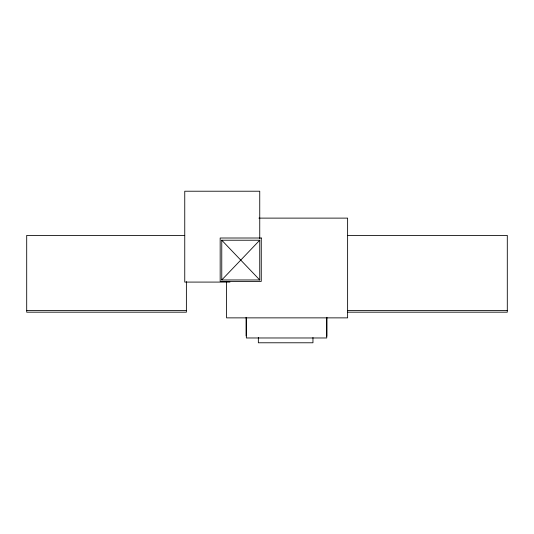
<?xml version="1.0" encoding="UTF-8"?>
<svg xmlns="http://www.w3.org/2000/svg" width="534" height="534" viewBox="0 0 534 534"><rect width="100%" height="100%" fill="white"/><g stroke="black" fill="none" stroke-linecap="round" stroke-linejoin="round"><path stroke-width="0.8" d="M221.764 279.963L259.744 240.227L221.764 240.227L221.764 279.963L259.744 279.963L259.744 240.227M258.903 218.119L347.621 218.119L347.621 317.87L226.57 317.87L226.57 281.291M184.717 235.401L26.7 235.401L26.7 312.183L186.379 312.183L186.379 281.645M347.621 235.401L507.3 235.401L507.3 312.183L347.621 312.183M229.954 282.086L184.751 282.086L184.751 191.219L259.744 191.219L259.744 238.564M26.7 310.548L186.379 310.548M347.621 310.548L507.3 310.548M221.764 240.227L259.744 279.963M326.835 317.39L326.835 336.273M326.741 317.303L326.741 337.975L246.348 337.975L246.348 317.403M312.957 337.515L312.957 342.781L258.343 342.781L258.343 337.515M246.121 317.303L246.121 335.906M261.266 238.01L220.168 238.01L220.168 281.391L261.266 281.391L261.266 238.01"/></g></svg>
